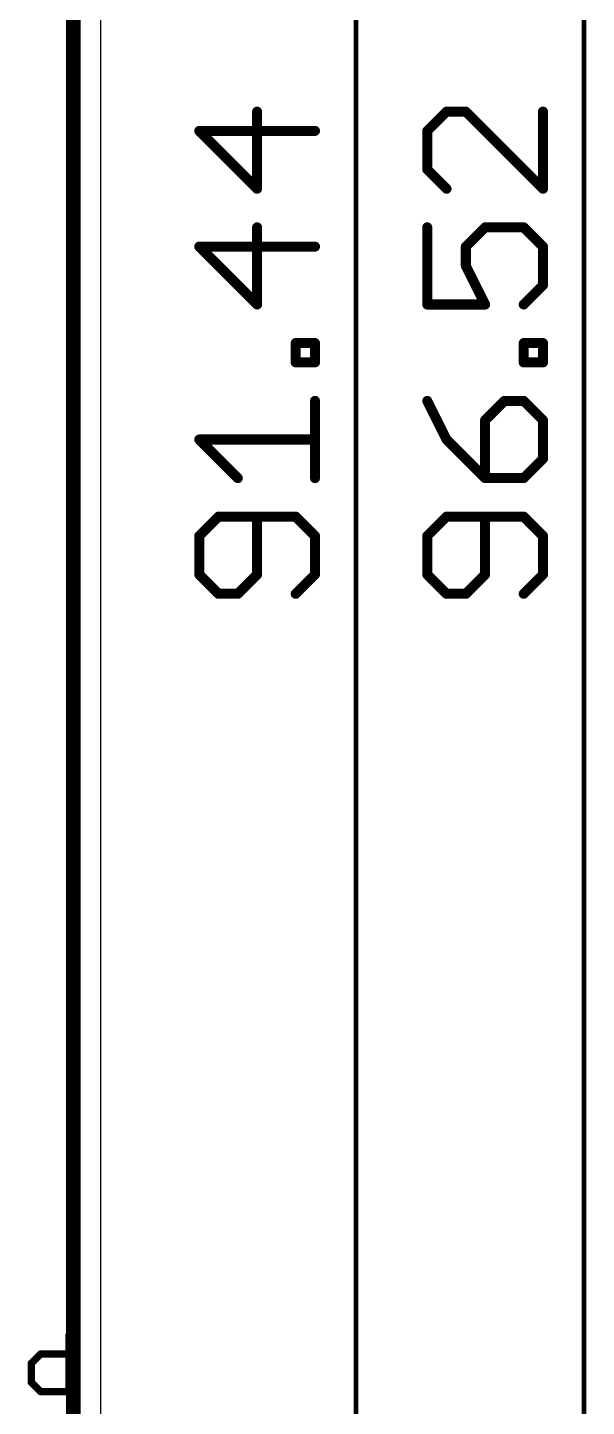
# Model space of a CAD drawing. Extents: x -37 to 43, y -51 to 71.
# Drawn here: x 25.9 to 41.47, y -23.68 to 14.72 of the extents above; entities that cross this region are included whole.
import ezdxf

# ---------------------------------------------------------------- set-up
doc = ezdxf.new("R2010")
doc.units = 0
for name, color, linetype in [('1', 12, 'CONTINUOUS'), ('16', 132, 'CONTINUOUS'), ('20', 53, 'CONTINUOUS'), ('21', 40, 'CONTINUOUS'), ('22', 6, 'CONTINUOUS'), ('47', 253, 'CONTINUOUS')]:
    doc.layers.add(name, color=color, linetype=linetype)

msp = doc.modelspace()

# ---------------------------------------------------------------- linework, layer by layer
at = {"layer": '1', "const_width": 0.4064}
msp.add_lwpolyline([(27.178, -43.307), (27.178, 52.705)], dxfattribs=at)
at = {"layer": '16', "const_width": 0.4064}
msp.add_lwpolyline([(27.178, -43.561), (27.178, 52.451)], dxfattribs=at)
at = {"layer": '20'}
msp.add_line((27.94, -38.1), (27.94, 48.26), dxfattribs=at)
at = {"layer": '21', "const_width": 0.2032}
for points in [[(27.0549, -21.6903), (27.0549, -23.2664)], [(26.0042, -22.4783), (26.2669, -22.2156)], [(26.2669, -22.2156), (27.0549, -22.2156)], [(26.0042, -23.0037), (26.0042, -22.4783)], [(26.2669, -23.2664), (26.0042, -23.0037)], [(27.0549, -23.2664), (26.2669, -23.2664)]]:
    msp.add_lwpolyline(points, dxfattribs=at)
at = {"layer": '21', "const_width": 0.1016}
for points in [[(27.1057, -21.6903, 1), (27.0041, -21.6903)], [(26.2669, -22.1648, 1), (26.2669, -22.2664)], [(26.3028, -22.2516, 1), (26.2309, -22.1797)], [(27.0549, -22.2664, 1), (27.0549, -22.1648)], [(26.055, -22.4783, 1), (25.9534, -22.4783)], [(25.9683, -22.4424, 1), (26.0401, -22.5142)], [(26.0401, -22.9678, 1), (25.9683, -23.0396)], [(25.9534, -23.0037, 1), (26.055, -23.0037)], [(26.2669, -23.2156, 1), (26.2669, -23.3172)], [(26.2309, -23.3023, 1), (26.3028, -23.2305)], [(27.0041, -23.2664, 1), (27.1057, -23.2664)], [(27.0549, -23.3172, 1), (27.0549, -23.2156)]]:
    msp.add_lwpolyline(points, format="xyb", dxfattribs=at)
at = {"layer": '22', "const_width": 0.127}
msp.add_lwpolyline([(27.3, -37.4), (27.3, 47.5)], dxfattribs=at)
at = {"layer": '47'}
for points, const_width in [([(41.402, 53.275), (41.402, -43.115)], 0.13), ([(35.052, 50.735), (35.052, -40.575)], 0.13), ([(32.2956, 10.2334), (32.2956, 12.3823)], 0.2794), ([(37.5712, 12.3823), (37.0339, 11.845)], 0.2794), ([(38.1084, 12.3823), (37.5712, 12.3823)], 0.2794), ([(40.2573, 10.2334), (38.1084, 12.3823)], 0.2794), ([(40.2573, 12.3823), (40.2573, 10.2334)], 0.2794), ([(33.9073, 11.845), (30.6839, 11.845)], 0.2794), ([(30.6839, 11.845), (32.2956, 10.2334)], 0.2794), ([(37.0339, 11.845), (37.0339, 10.7706)], 0.2794), ([(37.0339, 10.7706), (37.5712, 10.2334)], 0.2794), ([(32.2956, 7.0106), (32.2956, 9.1595)], 0.2794), ([(37.0339, 9.1595), (37.0339, 7.0106)], 0.2794), ([(38.1084, 8.6223), (38.6456, 9.1595)], 0.2794), ([(38.6456, 9.1595), (39.7201, 9.1595)], 0.2794), ([(39.7201, 9.1595), (40.2573, 8.6223)], 0.2794), ([(33.9073, 8.6223), (30.6839, 8.6223)], 0.2794), ([(30.6839, 8.6223), (32.2956, 7.0106)], 0.2794), ([(38.1084, 8.0851), (38.1084, 8.6223)], 0.2794), ([(40.2573, 8.6223), (40.2573, 7.5478)], 0.2794), ([(38.6456, 7.0106), (38.1084, 8.0851)], 0.2794), ([(40.2573, 7.5478), (39.7201, 7.0106)], 0.2794), ([(37.0339, 7.0106), (38.6456, 7.0106)], 0.2794), ([(33.3701, 5.3992), (33.3701, 5.9365)], 0.2794), ([(33.3701, 5.9365), (33.9073, 5.9365)], 0.2794), ([(33.9073, 5.9365), (33.9073, 5.3992)], 0.2794), ([(39.7201, 5.3992), (39.7201, 5.9365)], 0.2794), ([(39.7201, 5.9365), (40.2573, 5.9365)], 0.2794), ([(40.2573, 5.9365), (40.2573, 5.3992)], 0.2794), ([(33.9073, 5.3992), (33.3701, 5.3992)], 0.2794), ([(40.2573, 5.3992), (39.7201, 5.3992)], 0.2794), ([(33.9073, 2.1765), (33.9073, 4.3254)], 0.2794), ([(37.0339, 4.3254), (37.5712, 3.2509)], 0.2794), ([(39.1829, 4.3254), (38.6456, 3.7882)], 0.2794), ([(39.7201, 4.3254), (39.1829, 4.3254)], 0.2794), ([(40.2573, 3.7882), (39.7201, 4.3254)], 0.2794), ([(38.6456, 3.7882), (38.6456, 2.1765)], 0.2794), ([(40.2573, 2.7137), (40.2573, 3.7882)], 0.2794), ([(31.7584, 2.1765), (30.6839, 3.2509)], 0.2794), ([(30.6839, 3.2509), (33.9073, 3.2509)], 0.2794), ([(37.5712, 3.2509), (38.6456, 2.1765)], 0.2794), ([(39.7201, 2.1765), (40.2573, 2.7137)], 0.2794), ([(38.6456, 2.1765), (39.7201, 2.1765)], 0.2794), ([(31.2212, 1.1026), (30.6839, 0.5654)], 0.2794), ([(33.3701, 1.1026), (31.2212, 1.1026)], 0.2794), ([(32.2956, -0.509), (32.2956, 1.1026)], 0.2794), ([(33.9073, 0.5654), (33.3701, 1.1026)], 0.2794), ([(37.5712, 1.1026), (37.0339, 0.5654)], 0.2794), ([(39.7201, 1.1026), (37.5712, 1.1026)], 0.2794), ([(38.6456, -0.509), (38.6456, 1.1026)], 0.2794), ([(40.2573, 0.5654), (39.7201, 1.1026)], 0.2794), ([(30.6839, 0.5654), (30.6839, -0.509)], 0.2794), ([(33.9073, -0.509), (33.9073, 0.5654)], 0.2794), ([(37.0339, 0.5654), (37.0339, -0.509)], 0.2794), ([(40.2573, -0.509), (40.2573, 0.5654)], 0.2794), ([(30.6839, -0.509), (31.2212, -1.0463)], 0.2794), ([(31.7584, -1.0463), (32.2956, -0.509)], 0.2794), ([(33.3701, -1.0463), (33.9073, -0.509)], 0.2794), ([(37.0339, -0.509), (37.5712, -1.0463)], 0.2794), ([(38.1084, -1.0463), (38.6456, -0.509)], 0.2794), ([(39.7201, -1.0463), (40.2573, -0.509)], 0.2794), ([(31.2212, -1.0463), (31.7584, -1.0463)], 0.2794), ([(37.5712, -1.0463), (38.1084, -1.0463)], 0.2794)]:
    msp.add_lwpolyline(points, dxfattribs=dict(at, const_width=const_width))
at = {"layer": '47', "const_width": 0.1397}
for points in [[(32.3655, 12.3823, 1), (32.2258, 12.3823)], [(37.5712, 12.4521, 1), (37.5712, 12.3124)], [(37.6206, 12.3329, 1), (37.5218, 12.4317)], [(38.1578, 12.4317, 1), (38.059, 12.3329)], [(38.1084, 12.3124, 1), (38.1084, 12.4521)], [(40.3272, 12.3823, 1), (40.1874, 12.3823)], [(30.6839, 11.9149, 1), (30.6839, 11.7752)], [(30.7333, 11.8944, 1), (30.6346, 11.7957)], [(33.9073, 11.7752, 1), (33.9073, 11.9149)], [(37.1038, 11.845, 1), (36.9641, 11.845)], [(36.9846, 11.8944, 1), (37.0833, 11.7957)], [(36.9641, 10.7706, 1), (37.1038, 10.7706)], [(37.0833, 10.82, 1), (36.9846, 10.7212)], [(32.2258, 10.2334, 1), (32.3655, 10.2334)], [(32.2462, 10.184, 1), (32.345, 10.2828)], [(37.5218, 10.184, 1), (37.6206, 10.2828)], [(40.1874, 10.2334, 1), (40.3272, 10.2334)], [(40.2079, 10.184, 1), (40.3067, 10.2828)], [(32.3655, 9.1595, 1), (32.2258, 9.1595)], [(37.1038, 9.1595, 1), (36.9641, 9.1595)], [(38.6456, 9.2294, 1), (38.6456, 9.0897)], [(38.695, 9.1101, 1), (38.5962, 9.2089)], [(39.7695, 9.2089, 1), (39.6707, 9.1101)], [(39.7201, 9.0897, 1), (39.7201, 9.2294)], [(30.6839, 8.6921, 1), (30.6839, 8.5524)], [(30.7333, 8.6717, 1), (30.6346, 8.5729)], [(33.9073, 8.5524, 1), (33.9073, 8.6921)], [(38.1782, 8.6223, 1), (38.0385, 8.6223)], [(38.059, 8.6717, 1), (38.1578, 8.5729)], [(40.3272, 8.6223, 1), (40.1874, 8.6223)], [(40.2079, 8.5729, 1), (40.3067, 8.6717)], [(38.0385, 8.0851, 1), (38.1782, 8.0851)], [(38.1709, 8.1163, 1), (38.0459, 8.0538)], [(40.3067, 7.4985, 1), (40.2079, 7.5972)], [(40.1874, 7.5478, 1), (40.3272, 7.5478)], [(32.2258, 7.0106, 1), (32.3655, 7.0106)], [(32.2462, 6.9612, 1), (32.345, 7.06)], [(37.0339, 7.0805, 1), (37.0339, 6.9408)], [(36.9641, 7.0106, 1), (37.1038, 7.0106)], [(38.5831, 6.9794, 1), (38.7081, 7.0419)], [(38.6456, 6.9408, 1), (38.6456, 7.0805)], [(39.6707, 7.06, 1), (39.7695, 6.9612)], [(33.4399, 5.9365, 1), (33.3002, 5.9365)], [(33.3701, 6.0063, 1), (33.3701, 5.8666)], [(33.9772, 5.9365, 1), (33.8374, 5.9365)], [(33.9073, 5.8666, 1), (33.9073, 6.0063)], [(39.7899, 5.9365, 1), (39.6502, 5.9365)], [(39.7201, 6.0063, 1), (39.7201, 5.8666)], [(40.3272, 5.9365, 1), (40.1874, 5.9365)], [(40.2573, 5.8666, 1), (40.2573, 6.0063)], [(33.3002, 5.3992, 1), (33.4399, 5.3992)], [(33.3701, 5.4691, 1), (33.3701, 5.3294)], [(33.8374, 5.3992, 1), (33.9772, 5.3992)], [(33.9073, 5.3294, 1), (33.9073, 5.4691)], [(39.6502, 5.3992, 1), (39.7899, 5.3992)], [(39.7201, 5.4691, 1), (39.7201, 5.3294)], [(40.1874, 5.3992, 1), (40.3272, 5.3992)], [(40.2573, 5.3294, 1), (40.2573, 5.4691)], [(33.9772, 4.3254, 1), (33.8374, 4.3254)], [(37.0964, 4.3566, 1), (36.9715, 4.2942)], [(39.1829, 4.3952, 1), (39.1829, 4.2555)], [(39.2322, 4.276, 1), (39.1335, 4.3748)], [(39.7695, 4.3748, 1), (39.6707, 4.276)], [(39.7201, 4.2555, 1), (39.7201, 4.3952)], [(38.7155, 3.7882, 1), (38.5758, 3.7882)], [(38.5962, 3.8376, 1), (38.695, 3.7388)], [(40.3272, 3.7882, 1), (40.1874, 3.7882)], [(40.2079, 3.7388, 1), (40.3067, 3.8376)], [(30.6839, 3.3208, 1), (30.6839, 3.1811)], [(30.7333, 3.3003, 1), (30.6346, 3.2015)], [(33.9073, 3.1811, 1), (33.9073, 3.3208)], [(37.6206, 3.3003, 1), (37.5218, 3.2015)], [(37.5087, 3.2197, 1), (37.6336, 3.2822)], [(40.1874, 2.7137, 1), (40.3272, 2.7137)], [(40.3067, 2.6643, 1), (40.2079, 2.7631)], [(38.6456, 2.2463, 1), (38.6456, 2.1066)], [(39.7201, 2.1066, 1), (39.7201, 2.2463)], [(31.709, 2.1271, 1), (31.8078, 2.2259)], [(33.8374, 2.1765, 1), (33.9772, 2.1765)], [(38.5758, 2.1765, 1), (38.7155, 2.1765)], [(38.5962, 2.1271, 1), (38.695, 2.2259)], [(39.6707, 2.2259, 1), (39.7695, 2.1271)], [(31.2212, 1.1725, 1), (31.2212, 1.0328)], [(31.2706, 1.0532, 1), (31.1718, 1.152)], [(32.3655, 1.1026, 1), (32.2258, 1.1026)], [(33.4195, 1.152, 1), (33.3207, 1.0532)], [(33.3701, 1.0328, 1), (33.3701, 1.1725)], [(37.5712, 1.1725, 1), (37.5712, 1.0328)], [(37.6206, 1.0532, 1), (37.5218, 1.152)], [(38.7155, 1.1026, 1), (38.5758, 1.1026)], [(39.7695, 1.152, 1), (39.6707, 1.0532)], [(39.7201, 1.0328, 1), (39.7201, 1.1725)], [(30.7538, 0.5654, 1), (30.6141, 0.5654)], [(30.6346, 0.6148, 1), (30.7333, 0.516)], [(33.9772, 0.5654, 1), (33.8374, 0.5654)], [(33.8579, 0.516, 1), (33.9567, 0.6148)], [(37.1038, 0.5654, 1), (36.9641, 0.5654)], [(36.9846, 0.6148, 1), (37.0833, 0.516)], [(40.3272, 0.5654, 1), (40.1874, 0.5654)], [(40.2079, 0.516, 1), (40.3067, 0.6148)], [(30.7333, -0.4596, 1), (30.6346, -0.5584)], [(32.345, -0.5584, 1), (32.2462, -0.4596)], [(33.9567, -0.5584, 1), (33.8579, -0.4596)], [(37.0833, -0.4596, 1), (36.9846, -0.5584)], [(38.695, -0.5584, 1), (38.5962, -0.4596)], [(40.3067, -0.5584, 1), (40.2079, -0.4596)], [(30.6141, -0.509, 1), (30.7538, -0.509)], [(32.2258, -0.509, 1), (32.3655, -0.509)], [(33.8374, -0.509, 1), (33.9772, -0.509)], [(36.9641, -0.509, 1), (37.1038, -0.509)], [(38.5758, -0.509, 1), (38.7155, -0.509)], [(40.1874, -0.509, 1), (40.3272, -0.509)], [(31.2212, -0.9764, 1), (31.2212, -1.1161)], [(31.1718, -1.0957, 1), (31.2706, -0.9969)], [(31.709, -0.9969, 1), (31.8078, -1.0957)], [(31.7584, -1.1161, 1), (31.7584, -0.9764)], [(33.3207, -0.9969, 1), (33.4195, -1.0957)], [(37.5712, -0.9764, 1), (37.5712, -1.1161)], [(37.5218, -1.0957, 1), (37.6206, -0.9969)], [(38.059, -0.9969, 1), (38.1578, -1.0957)], [(38.1084, -1.1161, 1), (38.1084, -0.9764)], [(39.6707, -0.9969, 1), (39.7695, -1.0957)]]:
    msp.add_lwpolyline(points, format="xyb", dxfattribs=at)

doc.saveas('drawing.dxf')
